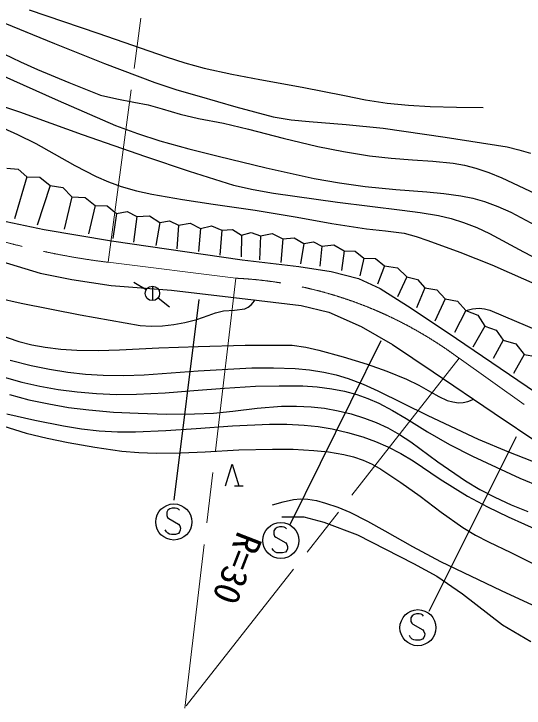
# Model space of a CAD drawing. Units: millimetres, scale not verified. Extents: x 40000 to 680000, y 20000 to 380000.
# Drawn here: x 277673 to 312886, y 265179 to 313080 of the extents above; entities that cross this region are included whole.
import ezdxf
from ezdxf.enums import TextEntityAlignment as Align

# ---------------------------------------------------------------- set-up
doc = ezdxf.new("R2010")
doc.units = ezdxf.units.MM
doc.header["$LTSCALE"] = 1000
doc.linetypes.add('CHAIN', pattern=[18.5, 12, -1.5, 3.5, -1.5])
doc.layers.add('M-BGD', color=7, linetype='Continuous', lineweight=25)
doc.layers.add('M-BMK', color=2, linetype='CHAIN', lineweight=13)
doc.styles.add('ＭＳ ゴシック', font='')
doc.styles.get('ＭＳ ゴシック').set_extended_font_data('MS Gothic')

msp = doc.modelspace()

# ---------------------------------------------------------------- linework, layer by layer
at = {"layer": 'M-BGD'}
for p, q in [((278734, 313353), (283461, 311761)), ((276134, 312808), (280474, 311040)), ((283461, 311761), (288178, 310113)), ((280474, 311040), (283930, 309667)), ((276976, 310332), (278122, 309764)), ((288178, 310113), (289480, 309696)), ((278122, 309764), (279292, 309251)), ((283930, 309667), (287409, 308349)), ((289480, 309696), (290809, 309335)), ((279292, 309251), (281460, 308337)), ((290809, 309335), (292711, 308914)), ((276773, 308879), (280719, 307101)), ((292711, 308914), (294637, 308550)), ((294637, 308550), (297567, 308024)), ((281460, 308337), (283645, 307482)), ((287409, 308349), (288926, 307846)), ((297567, 308024), (300488, 307439)), ((288926, 307846), (290460, 307401)), ((280719, 307101), (284689, 305378)), ((283645, 307482), (284779, 307211)), ((284779, 307211), (285941, 306997)), ((290460, 307401), (293001, 306657)), ((300488, 307439), (301949, 307156)), ((301949, 307156), (303429, 306929)), ((276044, 306979), (278050, 306331)), ((285941, 306997), (286931, 306795)), ((286931, 306795), (287916, 306532)), ((293001, 306657), (295561, 305971)), ((303429, 306929), (304909, 306780)), ((304909, 306780), (306396, 306690)), ((306396, 306690), (308224, 306637)), ((308224, 306637), (310062, 306617)), ((278050, 306331), (282389, 304761)), ((287916, 306532), (289153, 306172)), ((289153, 306172), (290405, 305870)), ((290405, 305870), (292140, 305530)), ((295561, 305971), (296804, 305779)), ((296804, 305779), (298057, 305647)), ((298057, 305647), (300605, 305447)), ((276957, 305186), (277917, 304765)), ((284689, 305378), (286210, 304822)), ((292140, 305530), (293862, 305130)), ((300605, 305447), (303156, 305186)), ((303156, 305186), (307439, 304573)), ((277917, 304765), (279191, 304126)), ((282389, 304761), (286746, 303248)), ((286210, 304822), (287749, 304323)), ((293862, 305130), (296249, 304496)), ((287749, 304323), (289751, 303763)), ((296249, 304496), (298658, 303919)), ((307439, 304573), (311718, 303900)), ((279191, 304126), (280447, 303428)), ((289751, 303763), (291780, 303259)), ((298658, 303919), (300432, 303578)), ((311718, 303900), (312528, 303708)), ((312528, 303708), (313318, 303459)), ((280447, 303428), (281881, 302620)), ((286746, 303248), (289777, 302228)), ((291780, 303259), (295086, 302460)), ((300432, 303578), (302225, 303295)), ((302225, 303295), (303703, 303122)), ((303703, 303122), (305193, 303008)), ((305193, 303008), (306597, 302927)), ((306597, 302927), (307986, 302787)), ((307986, 302787), (308776, 302645)), ((277192, 302440), (277975, 302368)), ((277975, 302368), (278559, 301840)), ((281881, 302620), (283356, 301859)), ((295086, 302460), (298399, 301721)), ((308776, 302645), (309553, 302443)), ((309553, 302443), (310457, 302134)), ((278559, 301840), (277712, 298942)), ((278559, 301840), (279464, 301809)), ((279464, 301809), (280168, 301241)), ((283356, 301859), (284208, 301489)), ((289777, 302228), (292823, 301268)), ((310457, 302134), (311356, 301763)), ((284208, 301489), (285081, 301176)), ((298399, 301721), (300148, 301421)), ((300148, 301421), (301918, 301178)), ((311356, 301763), (314507, 300267)), ((280168, 301241), (279288, 298505)), ((280168, 301241), (281057, 301099)), ((281057, 301099), (281683, 300452)), ((285081, 301176), (286127, 300879)), ((286127, 300879), (287191, 300640)), ((292823, 301268), (294198, 300958)), ((294198, 300958), (295587, 300707)), ((301918, 301178), (304040, 300961)), ((304040, 300961), (306177, 300803)), ((281683, 300452), (281150, 298224)), ((281683, 300452), (282588, 300420)), ((282588, 300420), (283293, 299852)), ((287191, 300640), (289302, 300269)), ((295587, 300707), (300018, 300088)), ((306177, 300803), (307357, 300698)), ((307357, 300698), (308522, 300535)), ((308522, 300535), (309347, 300358)), ((309347, 300358), (310157, 300124)), ((289302, 300269), (291428, 299956)), ((291428, 299956), (294334, 299533)), ((300018, 300088), (304470, 299526)), ((310157, 300124), (311065, 299787)), ((283293, 299852), (282820, 297912)), ((283293, 299852), (284108, 299826)), ((284108, 299826), (284744, 299316)), ((284744, 299316), (285491, 299442)), ((285491, 299442), (286164, 299095)), ((294334, 299533), (297233, 299051)), ((304470, 299526), (305719, 299379)), ((311065, 299787), (311964, 299389)), ((311964, 299389), (315231, 297668)), ((284744, 299316), (284504, 297585)), ((286164, 299095), (285921, 297335)), ((286164, 299095), (287022, 299152)), ((287022, 299152), (287742, 298684)), ((297233, 299051), (299621, 298617)), ((305719, 299379), (306969, 299171)), ((306969, 299171), (307844, 298961)), ((307844, 298961), (308712, 298692)), ((277146, 298762), (279752, 298195)), ((287742, 298684), (287465, 297101)), ((287742, 298684), (288421, 298805)), ((288421, 298805), (289036, 298495)), ((289036, 298495), (288916, 296867)), ((289036, 298495), (289830, 298637)), ((289830, 298637), (290551, 298274)), ((290551, 298274), (291314, 298458)), ((291314, 298458), (292034, 298148)), ((299621, 298617), (302017, 298243)), ((308712, 298692), (309614, 298341)), ((279752, 298195), (284414, 297415)), ((290551, 298274), (290414, 296680)), ((292034, 298148), (291880, 296430)), ((292034, 298148), (292761, 298197)), ((292761, 298197), (293372, 297801)), ((293372, 297801), (294040, 298006)), ((294040, 298006), (294697, 297769)), ((302017, 298243), (303323, 298121)), ((303323, 298121), (304615, 297939)), ((309614, 298341), (310491, 297935)), ((293372, 297801), (293356, 296312)), ((294697, 297769), (294620, 296109)), ((294697, 297769), (295507, 297916)), ((295507, 297916), (296243, 297548)), ((296243, 297548), (296086, 295937)), ((296243, 297548), (297022, 297632)), ((297022, 297632), (297695, 297233)), ((304615, 297939), (305430, 297725)), ((305430, 297725), (306242, 297448)), ((310491, 297935), (312833, 296660)), ((284414, 297415), (293430, 296104)), ((297695, 297233), (297459, 295828)), ((297695, 297233), (298342, 297343)), ((298342, 297343), (298926, 297043)), ((298926, 297043), (298795, 295672)), ((298926, 297043), (299752, 297143)), ((299752, 297143), (300472, 296728)), ((306242, 297448), (308458, 296641)), ((300472, 296728), (300277, 295376)), ((300472, 296728), (301235, 296701)), ((301235, 296701), (301829, 296223)), ((308458, 296641), (310659, 295775)), ((312833, 296660), (315196, 295441)), ((293430, 296104), (297336, 295661)), ((301829, 296223), (301540, 295017)), ((301829, 296223), (302629, 296191)), ((302629, 296191), (303249, 295686)), ((276838, 295994), (279477, 295189)), ((297336, 295661), (299579, 295301)), ((303249, 295686), (302773, 294424)), ((303249, 295686), (304149, 295565)), ((304149, 295565), (304796, 294929)), ((310659, 295775), (314101, 294247)), ((279477, 295189), (281669, 294742)), ((299579, 295301), (301463, 294830)), ((281669, 294742), (284398, 294339)), ((301463, 294830), (302958, 294138)), ((304796, 294929), (304146, 293566)), ((304796, 294929), (305537, 294755)), ((305537, 294755), (306026, 294172)), ((284398, 294339), (288559, 294026)), ((286803, 294046), (285941, 294553)), ((287234, 294291), (287234, 293296)), ((302958, 294138), (305091, 292780)), ((306026, 294172), (305454, 292792)), ((306026, 294172), (306863, 294030)), ((288559, 294026), (294598, 293310)), ((306863, 294030), (307446, 293414)), ((275942, 293610), (278175, 293112)), ((287630, 293488), (288422, 292877)), ((288740, 279530), (290451, 293379)), ((294044, 293013), (294184, 293173)), ((294184, 293173), (294320, 293343)), ((294598, 293310), (297506, 292952)), ((307446, 293414), (306718, 291872)), ((307446, 293414), (308288, 293256)), ((308288, 293256), (308866, 292625)), ((278175, 293112), (282259, 292315)), ((292898, 292629), (293623, 292724)), ((293623, 292724), (293847, 292840)), ((293847, 292840), (294044, 293013)), ((297506, 292952), (299414, 292505)), ((305091, 292780), (308221, 290675)), ((308866, 292625), (309319, 292733)), ((309319, 292733), (309779, 292780)), ((309779, 292780), (310146, 292737)), ((310146, 292737), (310510, 292633)), ((282259, 292315), (286396, 291570)), ((290288, 291999), (291086, 292268)), ((291086, 292268), (291598, 292458)), ((291598, 292458), (292141, 292593)), ((292141, 292593), (292898, 292629)), ((299414, 292505), (301651, 291521)), ((308866, 292625), (308075, 291107)), ((308866, 292625), (309699, 292301)), ((309699, 292301), (310170, 291542)), ((310510, 292633), (315110, 290693)), ((288703, 291644), (289480, 291791)), ((289480, 291791), (290288, 291999)), ((275586, 291294), (278007, 290465)), ((286396, 291570), (287159, 291533)), ((287159, 291533), (287921, 291557)), ((287921, 291557), (288703, 291644)), ((301651, 291521), (303798, 290268)), ((310170, 291542), (309339, 290093)), ((310170, 291542), (310965, 291263)), ((310965, 291263), (311433, 290564)), ((278007, 290465), (278907, 290242)), ((302996, 290528), (296724, 277820)), ((308221, 290675), (313667, 286977)), ((311433, 290564), (310759, 289298)), ((311433, 290564), (312322, 290317)), ((312322, 290317), (312884, 289586)), ((278907, 290242), (279830, 290076)), ((279830, 290076), (280923, 289947)), ((280923, 289947), (282022, 289878)), ((282022, 289878), (283483, 289860)), ((283483, 289860), (284952, 289903)), ((284952, 289903), (287667, 290048)), ((287667, 290048), (290381, 290133)), ((290381, 290133), (293638, 290214)), ((293638, 290214), (296889, 290233)), ((296889, 290233), (297812, 290081)), ((297812, 290081), (298728, 289869)), ((298728, 289869), (300401, 289419)), ((303798, 290268), (306616, 288389)), ((300401, 289419), (302051, 288913)), ((312884, 289586), (312163, 288268)), ((312884, 289586), (313705, 289438)), ((277414, 289197), (278855, 288829)), ((302051, 288913), (303420, 288421)), ((278855, 288829), (280124, 288565)), ((280124, 288565), (281405, 288359)), ((286676, 288174), (290386, 288445)), ((290386, 288445), (294096, 288655)), ((294096, 288655), (295586, 288660)), ((295586, 288660), (297089, 288605)), ((297089, 288605), (298077, 288513)), ((298077, 288513), (299063, 288361)), ((303420, 288421), (304778, 287869)), ((306616, 288389), (310822, 285526)), ((277000, 288010), (278232, 287667)), ((281405, 288359), (282618, 288223)), ((282618, 288223), (283844, 288146)), ((283844, 288146), (285261, 288130)), ((285261, 288130), (286676, 288174)), ((299063, 288361), (299908, 288170)), ((299908, 288170), (300739, 287919)), ((300739, 287919), (301778, 287528)), ((278232, 287667), (279471, 287386)), ((294340, 287384), (295981, 287425)), ((295981, 287425), (297619, 287405)), ((301778, 287528), (302797, 287080)), ((304778, 287869), (305616, 287462)), ((305616, 287462), (306433, 286998)), ((279471, 287386), (280722, 287164)), ((280722, 287164), (282042, 286993)), ((282042, 286993), (283378, 286881)), ((286137, 286832), (288113, 286930)), ((288113, 286930), (290084, 287089)), ((290084, 287089), (292205, 287266)), ((292205, 287266), (294340, 287384)), ((297619, 287405), (298615, 287338)), ((298615, 287338), (299617, 287208)), ((299617, 287208), (300484, 287039)), ((300484, 287039), (301345, 286809)), ((302797, 287080), (306240, 285378)), ((306433, 286998), (306990, 286680)), ((277367, 286807), (278712, 286458)), ((278712, 286458), (280081, 286165)), ((283378, 286881), (284757, 286826)), ((284757, 286826), (286137, 286832)), ((301345, 286809), (302109, 286546)), ((302109, 286546), (302859, 286223)), ((306990, 286680), (307581, 286412)), ((309192, 286413), (309395, 286498)), ((280081, 286165), (281451, 285931)), ((294459, 285864), (296149, 286006)), ((296149, 286006), (297167, 286017)), ((297167, 286017), (298185, 285967)), ((302859, 286223), (303813, 285725)), ((307581, 286412), (307967, 286301)), ((307967, 286301), (308365, 286250)), ((308365, 286250), (308682, 286265)), ((308682, 286265), (308997, 286342)), ((308997, 286342), (309192, 286413)), ((281451, 285931), (282838, 285756)), ((282838, 285756), (284539, 285609)), ((284539, 285609), (286256, 285521)), ((286256, 285521), (288197, 285469)), ((290136, 285476), (291453, 285538)), ((291453, 285538), (292775, 285661)), ((292775, 285661), (294459, 285864)), ((298185, 285967), (299119, 285864)), ((299119, 285864), (300043, 285701)), ((300043, 285701), (300958, 285479)), ((303813, 285725), (304749, 285168)), ((310822, 285526), (313964, 283413)), ((274695, 285343), (278519, 284154)), ((277179, 285491), (279125, 285045)), ((279125, 285045), (281098, 284656)), ((288197, 285469), (290136, 285476)), ((300958, 285479), (301868, 285194)), ((301868, 285194), (302682, 284881)), ((304749, 285168), (306219, 284247)), ((306240, 285378), (309713, 283730)), ((281098, 284656), (282331, 284457)), ((290243, 284474), (292763, 284654)), ((292763, 284654), (295303, 284775)), ((295303, 284775), (296504, 284774)), ((296504, 284774), (297712, 284712)), ((297712, 284712), (298676, 284607)), ((298676, 284607), (299628, 284444)), ((302682, 284881), (303479, 284509)), ((278519, 284154), (279963, 283799)), ((282331, 284457), (283570, 284319)), ((283570, 284319), (284816, 284251)), ((284816, 284251), (286076, 284242)), ((286076, 284242), (288158, 284328)), ((288158, 284328), (290243, 284474)), ((299628, 284444), (300688, 284196)), ((300688, 284196), (301745, 283887)), ((303479, 284509), (304287, 284053)), ((306219, 284247), (307727, 283373)), ((279963, 283799), (281422, 283503)), ((301745, 283887), (302623, 283577)), ((302623, 283577), (303487, 283208)), ((304287, 284053), (305073, 283541)), ((306336, 271873), (312365, 283930)), ((309713, 283730), (311806, 282854)), ((281422, 283503), (283265, 283180)), ((283265, 283180), (285116, 282917)), ((303487, 283208), (304371, 282747)), ((305073, 283541), (306942, 282180)), ((307727, 283373), (309329, 282556)), ((285116, 282917), (286298, 282813)), ((286298, 282813), (287495, 282769)), ((287495, 282769), (289184, 282788)), ((289184, 282788), (290886, 282866)), ((290886, 282866), (293207, 282989)), ((293207, 282989), (295526, 283051)), ((295526, 283051), (296945, 283038)), ((296945, 283038), (298363, 282964)), ((298363, 282964), (299397, 282851)), ((299397, 282851), (300434, 282676)), ((300434, 282676), (301115, 282514)), ((304371, 282747), (305228, 282233)), ((311806, 282854), (313931, 282030)), ((301115, 282514), (301785, 282291)), ((301785, 282291), (302400, 282008)), ((305228, 282233), (307090, 280985)), ((306942, 282180), (308847, 280869)), ((309329, 282556), (310957, 281794)), ((292287, 280525), (292745, 282022)), ((292745, 282022), (293202, 280525)), ((302400, 282008), (302999, 281666)), ((302999, 281666), (304367, 280756)), ((310957, 281794), (312587, 281049)), ((304367, 280756), (305703, 279794)), ((307090, 280985), (308979, 279793)), ((308847, 280869), (309839, 280273)), ((312587, 281049), (314249, 280356)), ((292891, 280525), (293491, 280525)), ((309839, 280273), (310870, 279726)), ((305703, 279794), (307163, 278692)), ((308979, 279793), (310368, 279065)), ((295532, 279207), (296250, 279421)), ((296250, 279421), (296982, 279576)), ((296982, 279576), (297465, 279614)), ((297465, 279614), (297949, 279592)), ((297949, 279592), (298562, 279493)), ((298562, 279493), (299177, 279331)), ((299177, 279331), (300026, 279038)), ((310870, 279726), (311996, 279209)), ((288306, 278834), (288225, 278697)), ((288443, 278928), (288306, 278834)), ((288606, 278972), (288443, 278928)), ((288800, 278972), (288606, 278972)), ((288931, 278947), (288800, 278972)), ((289025, 278903), (288931, 278947)), ((289093, 278828), (289025, 278903)), ((300026, 279038), (300848, 278690)), ((310368, 279065), (311795, 278386)), ((311996, 279209), (313149, 278746)), ((288225, 278697), (288218, 278553)), ((288218, 278553), (288225, 278459)), ((288225, 278459), (288275, 278334)), ((288275, 278334), (288362, 278266)), ((296172, 278370), (297686, 278370)), ((297686, 278370), (299067, 278014)), ((300848, 278690), (302073, 278079)), ((307163, 278692), (308664, 277635)), ((311795, 278386), (314159, 277316)), ((288362, 278266), (289043, 277872)), ((289043, 277872), (289118, 277759)), ((299067, 278014), (301382, 277124)), ((302073, 278079), (303280, 277410)), ((288200, 277334), (288112, 277478)), ((289156, 277453), (289112, 277334)), ((289118, 277759), (289168, 277603)), ((289168, 277603), (289156, 277453)), ((295617, 277415), (295611, 277272)), ((295698, 277553), (295617, 277415)), ((295836, 277647), (295698, 277553)), ((295998, 277690), (295836, 277647)), ((296192, 277690), (295998, 277690)), ((296323, 277665), (296192, 277690)), ((296417, 277622), (296323, 277665)), ((296486, 277547), (296417, 277622)), ((303280, 277410), (305190, 276326)), ((308664, 277635), (309525, 277116)), ((288300, 277241), (288200, 277334)), ((288418, 277184), (288300, 277241)), ((288543, 277166), (288418, 277184)), ((288831, 277166), (288543, 277166)), ((289025, 277222), (288831, 277166)), ((289112, 277334), (289025, 277222)), ((295611, 277272), (295617, 277178)), ((295617, 277178), (295667, 277053)), ((295667, 277053), (295754, 276984)), ((295754, 276984), (296436, 276590)), ((301382, 277124), (305256, 275164)), ((309525, 277116), (310427, 276642)), ((296436, 276590), (296511, 276478)), ((296511, 276478), (296561, 276322)), ((310427, 276642), (311963, 275908)), ((295592, 276053), (295504, 276197)), ((295692, 275959), (295592, 276053)), ((295811, 275903), (295692, 275959)), ((296417, 275940), (296223, 275884)), ((296504, 276053), (296417, 275940)), ((296548, 276172), (296504, 276053)), ((296561, 276322), (296548, 276172)), ((305190, 276326), (307127, 275297)), ((295936, 275884), (295811, 275903)), ((296223, 275884), (295936, 275884)), ((311963, 275908), (313488, 275162)), ((305256, 275164), (306859, 274274)), ((307127, 275297), (311291, 273305)), ((306859, 274274), (308640, 273071)), ((308640, 273071), (311401, 270934)), ((311291, 273305), (315488, 271365)), ((305298, 271634), (305160, 271540)), ((305460, 271678), (305298, 271634)), ((305654, 271678), (305460, 271678)), ((305785, 271653), (305654, 271678)), ((305879, 271609), (305785, 271653)), ((305948, 271534), (305879, 271609)), ((305079, 271403), (305073, 271259)), ((305073, 271259), (305079, 271165)), ((305160, 271540), (305079, 271403)), ((305079, 271165), (305129, 271040)), ((305129, 271040), (305217, 270972)), ((305217, 270972), (305898, 270578)), ((311401, 270934), (313361, 269776)), ((305054, 270040), (304967, 270184)), ((305898, 270578), (305973, 270465)), ((305973, 270465), (306023, 270309)), ((306023, 270309), (306010, 270159)), ((305154, 269947), (305054, 270040)), ((305273, 269890), (305154, 269947)), ((305398, 269872), (305273, 269890)), ((305685, 269872), (305398, 269872)), ((305879, 269928), (305685, 269872)), ((305967, 270040), (305879, 269928)), ((306010, 270159), (305967, 270040))]:
    msp.add_line(p, q, dxfattribs=at)
for centre, radius in [((287234, 293793), 498), ((288706, 278022), 1244), ((296098, 276740), 1244), ((305560, 270728), 1244)]:
    msp.add_circle(centre, radius, dxfattribs=at)
at = {"layer": 'M-BMK'}
for p, q in [((284180, 295939), (288307, 326810)), ((284180, 295939), (292996, 294842)), ((292996, 294842), (289471, 265179)), ((308403, 289314), (289574, 265333)), ((308403, 289314), (312889, 286137))]:
    msp.add_line(p, q, dxfattribs=at)
for centre, radius, start, end in [((290421, 346334), 50780, 236.9545, 262.9405), ((291637, 266822), 28053, 53.2986, 87.2237)]:
    msp.add_arc(centre, radius, start, end, dxfattribs=at)

# ---------------------------------------------------------------- texts
at = {"layer": 'M-BGD', "style": 'ＭＳ ゴシック'}
msp.add_text('R=30', height=1833, rotation=248.8, dxfattribs=at).set_placement((292629, 277668), align=Align.BOTTOM_LEFT)

doc.saveas('drawing.dxf')
